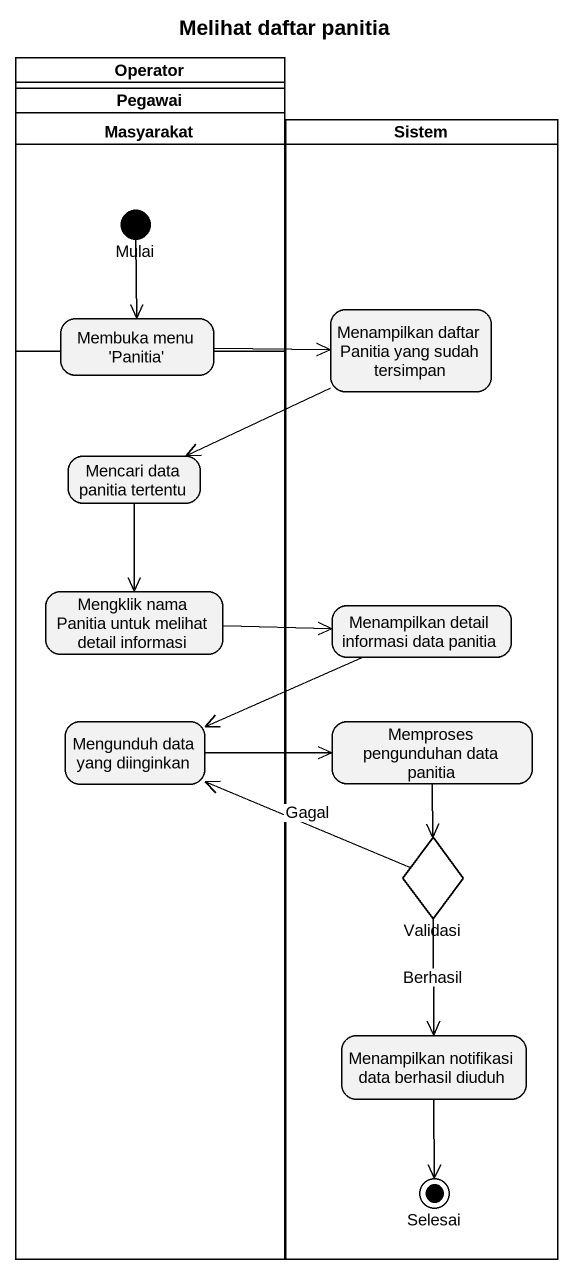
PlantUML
@startuml
title Melihat daftar panitia
hide empty description
state Operator <<partition>> {
  state Mulai <<start>>
}
state Pegawai <<partition>>
state Masyarakat <<partition>> {
  state "Membuka menu 'Panitia'" as Membuka_menu_Panitia
  state "Mencari data panitia tertentu" as Mencari_data_panitia
  state "Mengklik nama Panitia untuk melihat detail informasi" as Mengklik_nama_Panitia_untuk
  state "Mengunduh data yang diinginkan" as Mengunduh_data_yang
}
state Sistem <<partition>> {
  state "Menampilkan daftar Panitia yang sudah tersimpan" as Menampilkan_daftar_Panitia
  state "Menampilkan detail informasi data panitia" as Menampilkan_detail
  state "Memproses pengunduhan data panitia" as Memproses_pengunduhan_data
  state Validasi <<choice>>
  state "Menampilkan notifikasi data berhasil diuduh" as Menampilkan_notifikasi_data
  state Selesai <<end>>
}
Mulai --> Membuka_menu_Panitia
Menampilkan_daftar_Panitia -left-> Mencari_data_panitia
Membuka_menu_Panitia -right-> Menampilkan_daftar_Panitia
Mencari_data_panitia --> Mengklik_nama_Panitia_untuk
Mengklik_nama_Panitia_untuk -right-> Menampilkan_detail
Menampilkan_detail -left-> Mengunduh_data_yang
Mengunduh_data_yang -right-> Memproses_pengunduhan_data
Memproses_pengunduhan_data --> Validasi
Validasi -left-> Mengunduh_data_yang : Gagal
Validasi --> Menampilkan_notifikasi_data : Berhasil
Menampilkan_notifikasi_data --> Selesai
@enduml
